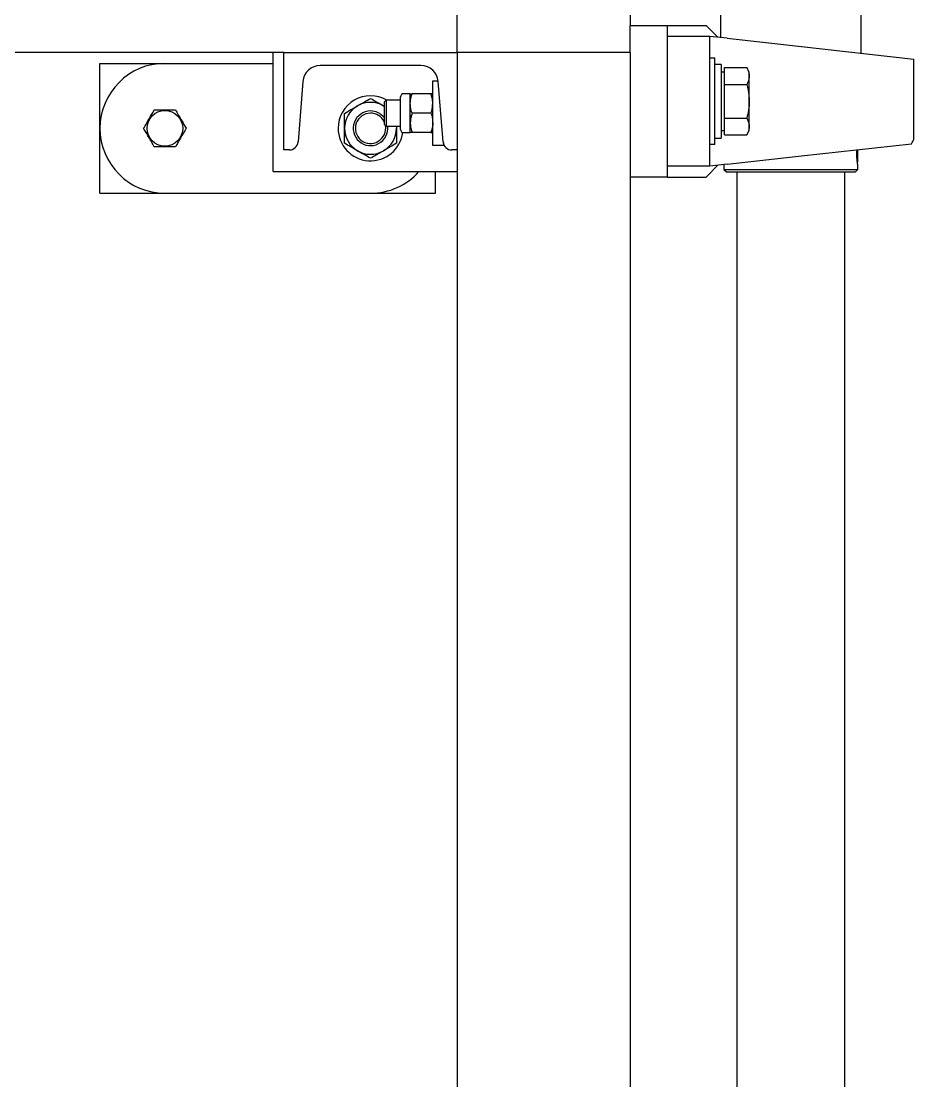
# Model space of a CAD drawing. Header units: millimetres. Extents: x 0 to 11880, y 0 to 8400.
# Drawn here: x 10471.4 to 10883.8, y 4072 to 4561.6 of the extents above; entities that cross this region are included whole.
import ezdxf

# ---------------------------------------------------------------- set-up
doc = ezdxf.new("R2010")
doc.units = ezdxf.units.MM
doc.header["$LTSCALE"] = 20

msp = doc.modelspace()

# ---------------------------------------------------------------- linework, layer by layer
at = {"color": 7, "linetype": 'Continuous', "lineweight": 25}
for p, q in [((10672.78, 4555.15), (10672.78, 4568.15)), ((10752.78, 4565.65), (10752.78, 4559.65)), ((10794.48, 4565.65), (10794.48, 4554.1)), ((10859.48, 4546.85), (10859.48, 4565.65)), ((10752.78, 4547.15), (10752.78, 4559.65)), ((10752.78, 4559.65), (10769.78, 4559.65)), ((10769.78, 4559.65), (10769.78, 4489.65)), ((10769.78, 4559.65), (10787.78, 4559.65)), ((10793.18, 4554.24), (10787.78, 4559.65)), ((10672.78, 4547.15), (10672.78, 4555.15)), ((10787.38, 4554.65), (10769.78, 4554.65)), ((10789.58, 4554.65), (10787.38, 4554.65)), ((10789.58, 4524.65), (10789.58, 4554.65)), ((10797.61, 4553.75), (10789.58, 4554.65)), ((10797.61, 4553.75), (10831.93, 4549.93)), ((10831.93, 4549.93), (10883.78, 4544.15)), ((10592.78, 4547.15), (9177.78, 4547.15)), ((10587.78, 4492.15), (10587.78, 4547.15)), ((10592.78, 4502.15), (10592.78, 4547.15)), ((10592.78, 4547.15), (10672.78, 4547.15)), ((10672.78, 4547.15), (10672.78, 4502.15)), ((10752.78, 4547.15), (10672.78, 4547.15)), ((10672.78, 4547.15), (10672.78, 3424.15)), ((10752.78, 4547.15), (10752.78, 3424.15)), ((10789.58, 4544.65), (10791.78, 4544.65)), ((10791.78, 4504.65), (10791.78, 4544.65)), ((10883.78, 4506.86), (10883.78, 4544.15)), ((10507.78, 4542.15), (10537.78, 4542.15)), ((10507.78, 4482.15), (10507.78, 4542.15)), ((10537.78, 4542.15), (10587.78, 4542.15)), ((10656.07, 4541.15), (10609.48, 4541.15)), ((10794.78, 4541.65), (10791.78, 4541.65)), ((10794.78, 4541.65), (10794.78, 4507.65)), ((10796.28, 4532.44), (10796.28, 4540.23)), ((10796.28, 4540.23), (10806.57, 4540.23)), ((10807.78, 4538.15), (10806.57, 4540.23)), ((10661.52, 4504.15), (10661.52, 4534.15)), ((10661.52, 4534.15), (10664.01, 4534.15)), ((10796.28, 4538.15), (10794.78, 4538.15)), ((10794.98, 4537.97), (10794.78, 4537.97)), ((10794.98, 4537.93), (10794.78, 4537.93)), ((10794.98, 4536.94), (10794.78, 4536.94)), ((10794.98, 4536.85), (10794.78, 4536.85)), ((10794.98, 4535.08), (10794.78, 4535.08)), ((10794.98, 4534.94), (10794.78, 4534.94)), ((10794.98, 4537.93), (10794.98, 4537.97)), ((10794.98, 4536.85), (10794.98, 4536.94)), ((10794.98, 4534.94), (10794.98, 4535.08)), ((10807.78, 4536.39), (10807.78, 4538.15)), ((10807.78, 4536.28), (10807.78, 4536.39)), ((10807.78, 4524.76), (10807.78, 4536.28)), ((10601.51, 4533.78), (10599.27, 4505.83)), ((10666.28, 4505.83), (10664.05, 4533.78)), ((10794.98, 4532.51), (10794.78, 4532.51)), ((10794.98, 4532.33), (10794.78, 4532.33)), ((10794.98, 4529.4), (10794.78, 4529.4)), ((10794.98, 4529.2), (10794.78, 4529.2)), ((10794.98, 4532.33), (10794.98, 4532.51)), ((10794.98, 4529.2), (10794.98, 4529.4)), ((10796.28, 4532.44), (10806.57, 4532.44)), ((10796.28, 4516.85), (10796.28, 4532.44)), ((10640, 4525.15), (10639.04, 4524.18)), ((10639.04, 4524.18), (10639.04, 4514.11)), ((10646.62, 4525.15), (10640, 4525.15)), ((10640, 4525.15), (10640, 4513.15)), ((10646.62, 4522.89), (10646.62, 4526.64)), ((10651.15, 4528.15), (10648.13, 4528.15)), ((10651.15, 4523.65), (10651.15, 4528.15)), ((10660.71, 4528.15), (10651.95, 4528.15)), ((10789.58, 4494.65), (10789.58, 4524.65)), ((10794.98, 4525.96), (10794.78, 4525.96)), ((10794.98, 4525.75), (10794.78, 4525.75)), ((10794.98, 4525.75), (10794.98, 4525.96)), ((10807.78, 4524.54), (10807.78, 4524.76)), ((10807.78, 4513.01), (10807.78, 4524.54)), ((10638.78, 4522.54), (10639.04, 4522.38)), ((10638.78, 4522.54), (10639.04, 4522.39)), ((10646.62, 4511.66), (10646.62, 4522.89)), ((10651.15, 4514.65), (10651.15, 4523.65)), ((10660.71, 4519.15), (10651.95, 4519.15)), ((10794.98, 4522.44), (10794.78, 4522.44)), ((10794.98, 4522.23), (10794.78, 4522.23)), ((10794.98, 4522.23), (10794.98, 4522.44)), ((10651.15, 4510.15), (10651.15, 4514.65)), ((10794.98, 4519.07), (10794.78, 4519.07)), ((10794.98, 4518.88), (10794.78, 4518.88)), ((10794.98, 4516.08), (10794.78, 4516.08)), ((10794.98, 4515.91), (10794.78, 4515.91)), ((10794.98, 4518.88), (10794.98, 4519.07)), ((10794.98, 4515.91), (10794.98, 4516.08)), ((10796.28, 4516.85), (10806.57, 4516.85)), ((10796.28, 4509.06), (10796.28, 4516.85)), ((10639.04, 4514.11), (10640, 4513.15)), ((10640, 4513.15), (10646.62, 4513.15)), ((10644.73, 4513.15), (10644.78, 4512.15)), ((10644.78, 4513.15), (10644.78, 4512.15)), ((10648.13, 4510.15), (10651.15, 4510.15)), ((10660.71, 4510.15), (10651.95, 4510.15)), ((10794.98, 4513.67), (10794.78, 4513.67)), ((10794.98, 4513.55), (10794.78, 4513.55)), ((10794.98, 4512.01), (10794.78, 4512.01)), ((10794.98, 4511.94), (10794.78, 4511.94)), ((10794.98, 4511.21), (10794.78, 4511.21)), ((10794.98, 4511.19), (10794.78, 4511.19)), ((10794.78, 4511.15), (10796.28, 4511.15)), ((10794.98, 4513.55), (10794.98, 4513.67)), ((10794.98, 4511.94), (10794.98, 4512.01)), ((10794.98, 4511.19), (10794.98, 4511.21)), ((10806.57, 4509.06), (10807.78, 4511.15)), ((10807.78, 4512.9), (10807.78, 4513.01)), ((10807.78, 4511.15), (10807.78, 4512.9)), ((10666.29, 4505.68), (10666.42, 4504.15)), ((10791.78, 4504.65), (10789.58, 4504.65)), ((10791.78, 4507.65), (10794.78, 4507.65)), ((10796.28, 4509.06), (10806.57, 4509.06)), ((10831.93, 4499.37), (10882.75, 4505.03)), ((10595.28, 4502.15), (10592.78, 4502.15)), ((10666.42, 4504.15), (10661.52, 4504.15)), ((10672.78, 4502.15), (10670.27, 4502.15)), ((10857.88, 4496.72), (10857.88, 4502.26)), ((10787.38, 4494.65), (10769.78, 4494.65)), ((10789.58, 4494.65), (10787.38, 4494.65)), ((10787.78, 4489.65), (10793.18, 4495.05)), ((10797.61, 4495.54), (10789.58, 4494.65)), ((10796.08, 4495.37), (10796.08, 4493.15)), ((10797.61, 4495.54), (10831.93, 4499.37)), ((10857.71, 4496.56), (10857.88, 4496.72)), ((10857.88, 4493.15), (10857.88, 4495.38)), ((10587.78, 4492.15), (10672.78, 4492.15)), ((10662.78, 4482.15), (10662.78, 4492.15)), ((10796.08, 4493.15), (10797.18, 4492.05)), ((10796.08, 4493.15), (10826.98, 4493.15)), ((10797.18, 4492.05), (10826.98, 4492.05)), ((10801.98, 4492.05), (10801.98, 3479.25)), ((10826.98, 4493.15), (10857.88, 4493.15)), ((10826.98, 4492.05), (10856.78, 4492.05)), ((10851.98, 3479.25), (10851.98, 4492.05)), ((10856.78, 4492.05), (10857.88, 4493.15)), ((10769.78, 4489.65), (10752.78, 4489.65)), ((10769.78, 4489.65), (10787.78, 4489.65)), ((10507.78, 4482.15), (10537.78, 4482.15)), ((10537.78, 4482.15), (10632.78, 4482.15)), ((10632.78, 4482.15), (10662.78, 4482.15))]:
    msp.add_line(p, q, dxfattribs=at)
msp.add_circle((10537.78, 4512.15), 8.23, dxfattribs=at)
for centre, radius, start, end in [((10537.78, 4512.15), 30, 90, 180), ((10609.48, 4533.15), 8, 90, 175.43), ((10656.07, 4533.15), 8, 4.57, 90), ((10632.78, 4512.15), 15, 60.0736, 180), ((10632.78, 4512.15), 12, 60, 120), ((10648.13, 4526.64), 1.51, 90, 180), ((10632.78, 4512.15), 12, 120, 180), ((10632.78, 4512.15), 8, 90, 7.1808), ((10632.78, 4512.15), 7, 90, 11.1905), ((10632.78, 4512.15), 8, 38.4937, 90), ((10632.78, 4512.15), 7, 26.5573, 90), ((10537.78, 4512.15), 30, 180, 270), ((10632.78, 4512.15), 15, 180, 352.6334), ((10632.78, 4512.15), 12, 180, 240), ((10632.78, 4512.15), 12, 300, 0), ((10648.13, 4511.66), 1.51, 180, 270), ((10595.28, 4506.15), 4, 270, 355.43), ((10670.27, 4506.15), 4, 184.57, 270), ((10632.78, 4512.15), 12, 240, 300), ((10632.78, 4512.15), 30, 270, 318.1897)]:
    msp.add_arc(centre, radius, start, end, dxfattribs=at)
for points, knots in [([(10806.57, 4540.23), (10806.7, 4539.99), (10807.11, 4539.25), (10807.63, 4537.97), (10807.73, 4536.92), (10807.78, 4536.39)], [0, 0, 0, 0, 0.193449, 0.59407, 1, 1, 1, 1]), ([(10807.78, 4536.28), (10807.74, 4535.85), (10807.65, 4534.55), (10807, 4533.28), (10806.57, 4532.44)], [0, 0, 0, 0, 0.334142, 1, 1, 1, 1]), ([(10806.57, 4532.44), (10806.82, 4531.54), (10807.5, 4529.03), (10807.67, 4526.43), (10807.78, 4524.76)], [0, 0, 0, 0, 0.359214, 1, 1, 1, 1]), ([(10626.78, 4522.54), (10626.92, 4522.62), (10627.99, 4523.24), (10630.03, 4524.41), (10631.85, 4525.47), (10632.78, 4526)], [0, 0, 0, 0, 0.070099, 0.530789, 1, 1, 1, 1]), ([(10632.78, 4526), (10633.75, 4525.44), (10635.72, 4524.3), (10637.75, 4523.13), (10638.78, 4522.54)], [0, 0, 0, 0, 0.495458, 1, 1, 1, 1]), ([(10651.15, 4523.65), (10651.16, 4524.06), (10651.2, 4525.58), (10651.64, 4527.06), (10651.95, 4528.15)], [0, 0, 0, 0, 0.268634, 1, 1, 1, 1]), ([(10651.15, 4528.15), (10651.15, 4528.15), (10651.16, 4528.15), (10651.33, 4528.15), (10651.74, 4528.15), (10651.95, 4528.15)], [0, 0, 0, 0, 0.07009, 0.530784, 1, 1, 1, 1]), ([(10661.52, 4523.65), (10661.51, 4524.06), (10661.46, 4525.58), (10661.03, 4527.06), (10660.71, 4528.15)], [0, 0, 0, 0, 0.268634, 1, 1, 1, 1]), ([(10661.52, 4528.15), (10661.52, 4528.15), (10661.51, 4528.15), (10661.33, 4528.15), (10660.92, 4528.15), (10660.71, 4528.15)], [0, 0, 0, 0, 0.07009, 0.530784, 1, 1, 1, 1]), ([(10807.78, 4524.54), (10807.71, 4523.21), (10807.57, 4520.61), (10806.9, 4518.09), (10806.57, 4516.85)], [0, 0, 0, 0, 0.5085294, 1, 1, 1, 1]), ([(10527.96, 4512.15), (10528.39, 4512.88), (10529.25, 4514.38), (10530.52, 4516.59), (10531.74, 4518.7), (10532.49, 4519.99), (10532.87, 4520.65)], [0, 0, 0, 0, 0.264605, 0.534948, 0.765343, 1, 1, 1, 1]), ([(10532.87, 4520.65), (10534.05, 4520.65), (10536.03, 4520.65), (10538.94, 4520.65), (10541.03, 4520.65), (10542.27, 4520.65), (10542.68, 4520.65)], [0, 0, 0, 0, 0.364261, 0.613545, 0.869551, 1, 1, 1, 1]), ([(10542.68, 4520.65), (10543.11, 4519.91), (10543.97, 4518.42), (10545.25, 4516.21), (10546.47, 4514.09), (10547.21, 4512.8), (10547.59, 4512.15)], [0, 0, 0, 0, 0.264605, 0.534948, 0.765343, 1, 1, 1, 1]), ([(10620.78, 4519.07), (10621.75, 4519.64), (10623.72, 4520.77), (10625.75, 4521.95), (10626.78, 4522.54)], [0, 0, 0, 0, 0.495458, 1, 1, 1, 1]), ([(10651.95, 4519.15), (10651.83, 4519.52), (10651.36, 4520.99), (10651.24, 4522.51), (10651.15, 4523.65)], [0, 0, 0, 0, 0.257551, 1, 1, 1, 1]), ([(10651.95, 4519.15), (10651.73, 4518.42), (10651.27, 4516.94), (10651.19, 4515.42), (10651.15, 4514.65)], [0, 0, 0, 0, 0.495458, 1, 1, 1, 1]), ([(10660.71, 4519.15), (10660.83, 4519.52), (10661.31, 4520.99), (10661.43, 4522.51), (10661.52, 4523.65)], [0, 0, 0, 0, 0.257551, 1, 1, 1, 1]), ([(10660.71, 4519.15), (10660.94, 4518.42), (10661.39, 4516.94), (10661.47, 4515.42), (10661.52, 4514.65)], [0, 0, 0, 0, 0.495458, 1, 1, 1, 1]), ([(10620.78, 4512.15), (10620.78, 4512.78), (10620.78, 4515.12), (10620.78, 4517.4), (10620.78, 4519.07)], [0, 0, 0, 0, 0.268634, 1, 1, 1, 1]), ([(10651.15, 4514.65), (10651.15, 4514.54), (10651.16, 4513.73), (10651.33, 4512.21), (10651.74, 4510.84), (10651.95, 4510.15)], [0, 0, 0, 0, 0.07009, 0.530784, 1, 1, 1, 1]), ([(10661.52, 4514.65), (10661.52, 4514.54), (10661.51, 4513.73), (10661.33, 4512.21), (10660.92, 4510.84), (10660.71, 4510.15)], [0, 0, 0, 0, 0.07009, 0.530784, 1, 1, 1, 1]), ([(10806.57, 4516.85), (10806.7, 4516.61), (10807.11, 4515.87), (10807.63, 4514.59), (10807.73, 4513.54), (10807.78, 4513.01)], [0, 0, 0, 0, 0.193449, 0.59407, 1, 1, 1, 1]), ([(10532.87, 4503.65), (10532.44, 4504.38), (10531.58, 4505.88), (10530.31, 4508.09), (10529.09, 4510.2), (10528.34, 4511.49), (10527.96, 4512.15)], [0, 0, 0, 0, 0.264605, 0.534948, 0.765343, 1, 1, 1, 1]), ([(10547.59, 4512.15), (10547.16, 4511.41), (10546.3, 4509.92), (10545.03, 4507.71), (10543.81, 4505.59), (10543.06, 4504.3), (10542.68, 4503.65)], [0, 0, 0, 0, 0.2646049, 0.5349477, 0.7653431, 1, 1, 1, 1]), ([(10620.78, 4505.22), (10620.78, 4505.8), (10620.78, 4508.06), (10620.78, 4510.4), (10620.78, 4512.15)], [0, 0, 0, 0, 0.257551, 1, 1, 1, 1]), ([(10644.78, 4512.15), (10644.78, 4510.4), (10644.78, 4508.06), (10644.78, 4505.8), (10644.78, 4505.22)], [0, 0, 0, 0, 0.742449, 1, 1, 1, 1]), ([(10651.95, 4510.15), (10651.73, 4510.15), (10651.27, 4510.15), (10651.19, 4510.15), (10651.15, 4510.15)], [0, 0, 0, 0, 0.495458, 1, 1, 1, 1]), ([(10660.71, 4510.15), (10660.94, 4510.15), (10661.39, 4510.15), (10661.47, 4510.15), (10661.52, 4510.15)], [0, 0, 0, 0, 0.495458, 1, 1, 1, 1]), ([(10807.78, 4512.9), (10807.74, 4512.46), (10807.65, 4511.16), (10807, 4509.9), (10806.57, 4509.06)], [0, 0, 0, 0, 0.334142, 1, 1, 1, 1]), ([(10626.78, 4501.75), (10626.63, 4501.84), (10625.56, 4502.46), (10623.53, 4503.63), (10621.7, 4504.69), (10620.78, 4505.22)], [0, 0, 0, 0, 0.070099, 0.530789, 1, 1, 1, 1]), ([(10644.78, 4505.22), (10643.8, 4504.66), (10641.83, 4503.52), (10639.8, 4502.35), (10638.78, 4501.75)], [0, 0, 0, 0, 0.495458, 1, 1, 1, 1]), ([(10882.75, 4505.03), (10882.92, 4505.37), (10883.38, 4506.23), (10883.75, 4506.93), (10883.73, 4506.88), (10883.72, 4506.86)], [0, 0, 0, 0, 0.29617, 0.750798, 1, 1, 1, 1]), ([(10542.68, 4503.65), (10542.27, 4503.65), (10541.05, 4503.65), (10538.96, 4503.65), (10536.05, 4503.65), (10534.05, 4503.65), (10532.87, 4503.65)], [0, 0, 0, 0, 0.13045, 0.380043, 0.635738, 1, 1, 1, 1]), ([(10632.78, 4498.29), (10631.8, 4498.85), (10629.83, 4499.99), (10627.8, 4501.16), (10626.78, 4501.75)], [0, 0, 0, 0, 0.495458, 1, 1, 1, 1]), ([(10638.78, 4501.75), (10638.63, 4501.67), (10637.56, 4501.05), (10635.53, 4499.88), (10633.7, 4498.82), (10632.78, 4498.29)], [0, 0, 0, 0, 0.070099, 0.530789, 1, 1, 1, 1]), ([(10857.87, 4495.38), (10857.87, 4495.42), (10857.85, 4495.52), (10857.73, 4496.34), (10857.59, 4497.59), (10857.46, 4499.26), (10857.41, 4500.9), (10857.45, 4501.88), (10857.46, 4502.21)], [0, 0, 0, 0, 0.162609, 0.32772, 0.502597, 0.692078, 0.893915, 1, 1, 1, 1])]:
    msp.add_open_spline(points, degree=3, knots=knots, dxfattribs=at)

doc.saveas('drawing.dxf')
